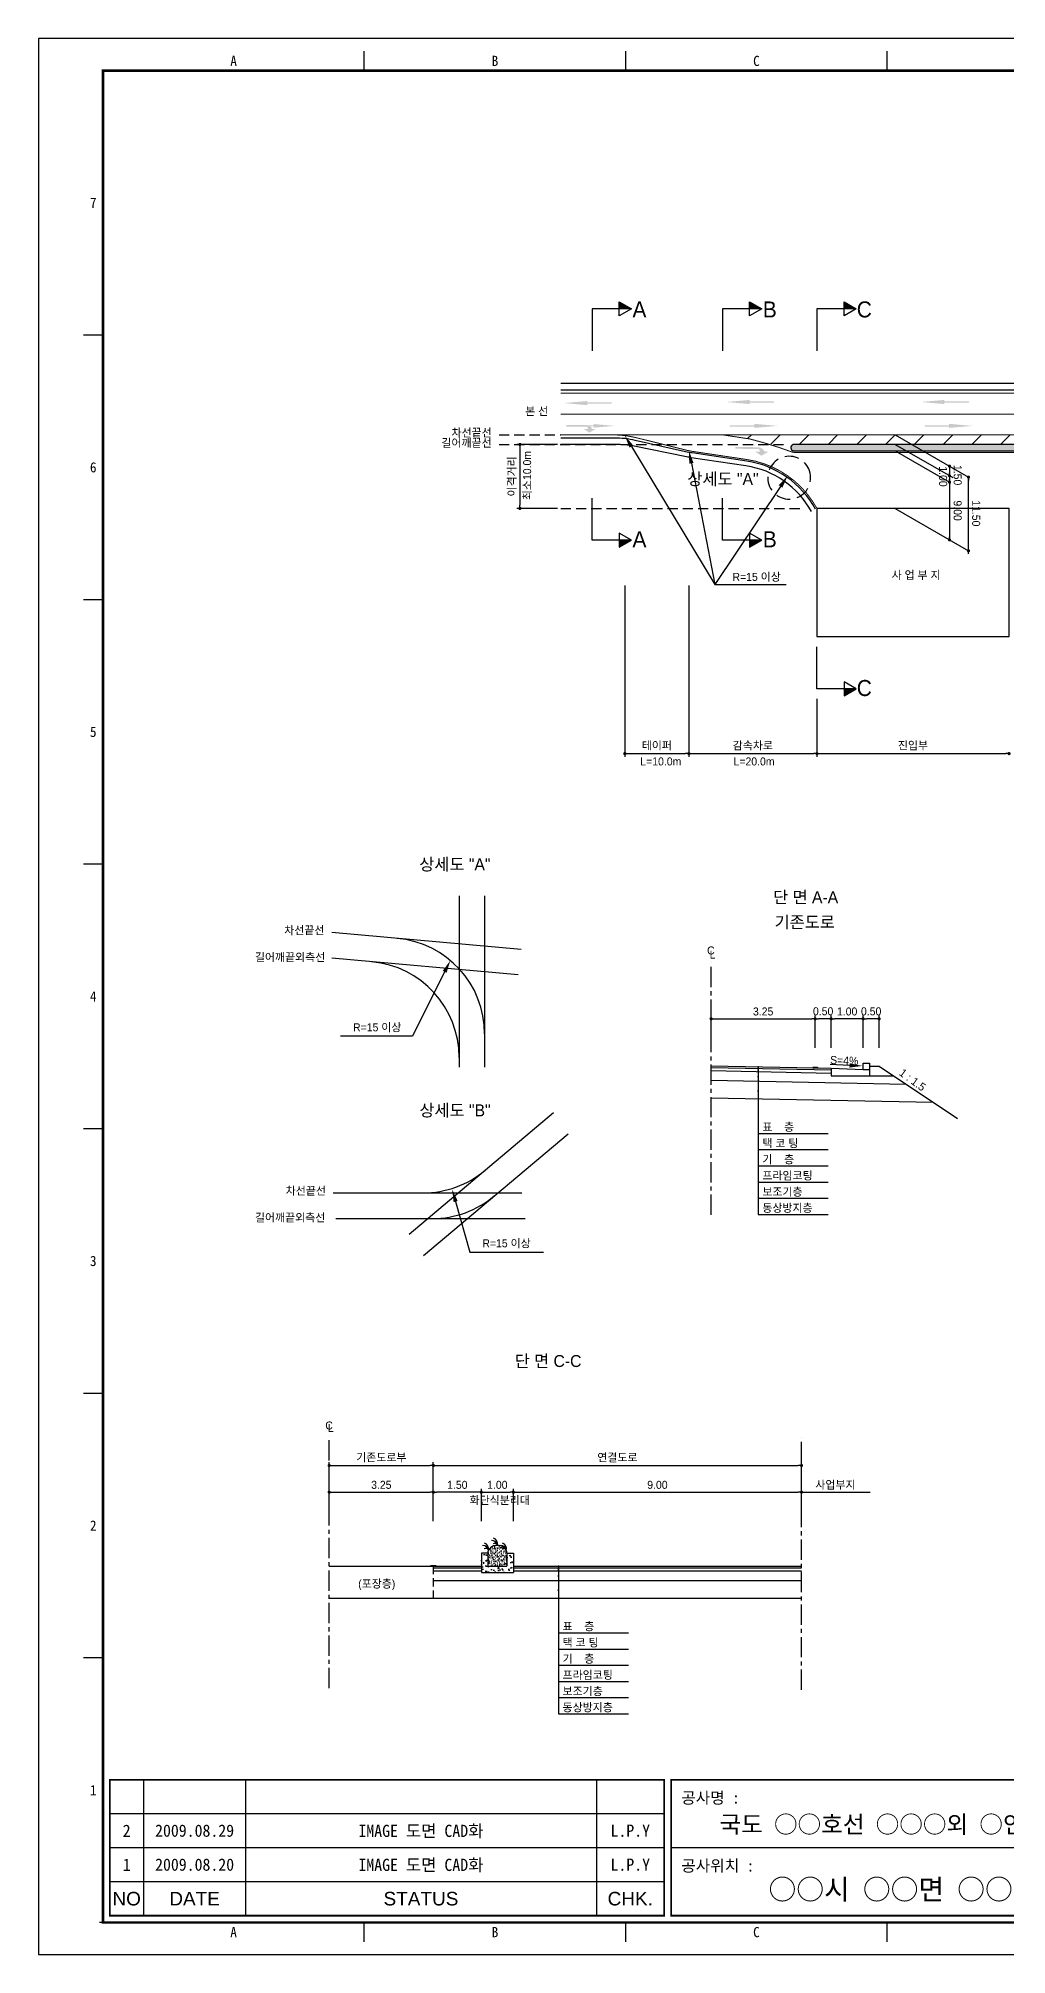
# Model space of a CAD drawing. Header units: millimetres. Extents: x 443 to 866, y -5 to 294.
# Drawn here: x 442.7 to 594, y -5.5 to 293.9 of the extents above; entities that cross this region are included whole.
import ezdxf
from ezdxf.enums import TextEntityAlignment as Align

# ---------------------------------------------------------------- set-up
doc = ezdxf.new("R2010")
doc.units = ezdxf.units.MM
doc.linetypes.add('CENTER', pattern=[50.8, 31.75, -6.35, 6.35, -6.35])
doc.linetypes.add('HIDDEN', pattern=[9.525, 6.35, -3.175])
for name, color, linetype in [('CC-GSTR-0004', 4, 'Continuous'), ('CM-LANE-0030', 30, 'Continuous'), ('CZ-DIMT-0002', 7, 'Continuous'), ('CZ-EXST-0002', 1, 'Continuous'), ('CZ-LIN1-0007', 7, 'Continuous'), ('CZ-LIN2-0003', 3, 'Continuous'), ('CZ-LINE-0001', 7, 'Continuous'), ('CZ-TEXT-BOX0', 7, 'Continuous'), ('TITLE', 7, 'Continuous')]:
    doc.layers.add(name, color=color, linetype=linetype)
doc.styles.add('견고딕', font='arial.ttf')
doc.styles.add('돋움', font='')
doc.styles.add('돋음체', font='')
doc.styles.get('돋움').set_extended_font_data('Dotum')
doc.styles.get('돋음체').set_extended_font_data('DotumChe')

# ---------------------------------------------------------------- blocks, each defined once
blk = doc.blocks.new('_Dot')
at = {"color": 0, "linetype": 'ByBlock', "lineweight": -2}
blk.add_line((-0.5, 0), (-1, 0), dxfattribs=at)
at = {"color": 0, "linetype": 'ByBlock', "const_width": 0.5}
blk.add_lwpolyline([(-0.25, 0, 1), (0.25, 0, 1)], format="xyb", close=True, dxfattribs=at)

msp = doc.modelspace()

# ---------------------------------------------------------------- hatches: boundary and pattern name
at = {"layer": 'CM-LANE-0030'}
h = msp.add_hatch(dxfattribs=at)
h.set_pattern_fill('ANSI31', color=256, style=0)
h.set_pattern_definition([(45, (-565.516, 1.4122), (-2.245064, 2.245064), [])])
h.paths.add_polyline_path([(549.58, 231.98), (553.88, 231.33, -0.082795), (559.59, 229.48), (560.62, 229.48, 0.001767), (560.51, 229.55, -0.768255), (560.76, 230.48), (708.89, 230.48, -0.801424), (709.1, 229.53, 0.001479), (709, 229.48), (710.24, 229.48, -0.078793), (715.81, 230.76), (733.39, 231.98)])
at = {"layer": 'CZ-EXST-0002'}
h = msp.add_hatch(dxfattribs=at)
h.set_pattern_fill('AR-CONC', color=256, scale=0.01, style=0)
h.set_pattern_definition([(50, (-596.1941, 3538.0942), (1.8218467, -0.15939086), [0.1905, -2.0955]), (355, (-596.194, 3538.0942), (-0.3524283, 1.9105664), [0.1524, -1.6764]), (100.451, (-596.0423, 3538.0809), (1.469425, 1.7511669), [0.1619, -1.7809]), (46.1842, (-596.194, 3538.6022), (2.7107904, -0.4204233), [0.28575, -3.14325]), (96.6356, (-595.9682, 3538.5672), (2.3740423, 2.4742556), [0.24285, -2.67135]), (351.184, (-596.194, 3538.6022), (2.374046, 2.4742512), [0.2286, -2.5146]), (21, (-595.9401, 3538.4752), (1.5161488, -1.0226552), [0.1905, -2.0955]), (326, (-595.94, 3538.4752), (0.6180203, 1.8418797), [0.1524, -1.6764]), (71.4514, (-595.8137, 3538.39), (2.1341649, 0.8192286), [0.1619, -1.7809]), (37.5, (-596.1941, 3538.0942), (0.03088603, 0.84555039), [0, -1.65608, 0, -1.7018, 0, -1.68275]), (7.5, (-596.1941, 3538.0942), (0.66819663, 1.00180575), [0, -0.97028, 0, -1.61798, 0, -0.64135]), (327.5, (-596.7605, 3538.0942), (1.35590595, -0.05728744), [0, -0.635, 0, -1.9812, 0, -2.6289]), (317.5, (-597.0145, 3538.0942), (1.4812918, 0.2542649), [0, -0.8255, 0, -1.31572, 0, -1.8669])])
h.paths.add_polyline_path([(516.92, 54.25), (516.92, 57.25), (515.92, 57.25), (515.92, 55.25), (512.92, 55.25), (512.92, 57.25), (511.92, 57.25), (511.92, 54.25)])
h = msp.add_hatch(dxfattribs=at)
h.set_pattern_fill('AR-SAND', color=256, scale=0.01, style=0)
h.set_pattern_definition([(37.5, (-596.1941, 3538.0942), (-0.016000313, 0.489413237), [0, -0.38608, 0, -0.4318, 0, -0.41275]), (7.5, (-596.1941, 3538.0942), (0.44952328, 0.7168251), [0, -0.20828, 0, -0.34798, 0, -0.13335]), (327.5, (-596.5065, 3538.0942), (0.79099237, 0.001437185), [0, -0.127, 0, -0.4572, 0, -0.5969]), (317.5, (-596.5065, 3538.0942), (0.76355645, 0.22292932), [0, -0.0635, 0, -0.29972, 0, -0.3429])])
edge = h.paths.add_edge_path()
edge.add_ellipse((514.42, 57.25), major_axis=(-1.5, 0), ratio=0.829212, start_angle=180, end_angle=360)
edge.add_line((512.92, 57.25), (512.92, 55.25))
edge.add_line((512.92, 55.25), (515.92, 55.25))
edge.add_line((515.92, 55.25), (515.92, 57.25))
at = {"layer": 'CZ-LIN1-0007'}
for points in [[(528.46, 237.26), (528.46, 237.05), (532.28, 237.05), (532.28, 236.83), (528.46, 236.83), (528.46, 236.62), (524.81, 236.94)], [(553.81, 237.43), (553.81, 237.22), (557.63, 237.22), (557.63, 237), (553.81, 237), (553.81, 236.79), (550.16, 237.11)], [(584.23, 237.43), (584.23, 237.22), (588.06, 237.22), (588.06, 237), (584.23, 237), (584.23, 236.79), (580.58, 237.11)], [(528.34, 233.5, -0.267976), (529.25, 232.9), (529.8, 232.9), (528.77, 232.32), (527.94, 232.89), (528.55, 232.89, 0.504994), (528.27, 233.26), (525.22, 233.28), (525.22, 233.52)], [(529.47, 233.67), (529.47, 233.48), (526.04, 233.48), (526.04, 233.29), (529.47, 233.29), (529.47, 233.1), (532.74, 233.38)], [(554.54, 233.7), (554.54, 233.49), (550.72, 233.49), (550.72, 233.27), (554.54, 233.27), (554.54, 233.06), (558.19, 233.38)], [(584.97, 233.7), (584.97, 233.49), (581.14, 233.49), (581.14, 233.27), (584.97, 233.27), (584.97, 233.06), (588.62, 233.38)], [(555.15, 230.05, -0.267976), (556.18, 229.36), (556.81, 229.36), (555.64, 228.71), (554.69, 229.35), (555.39, 229.36, 0.504994), (555.08, 229.78), (551.61, 229.8), (551.61, 230.07)], [(564.43, 133.07), (564.43, 133.19), (563.68, 133.21), (563.68, 133.08)], [(504.8, 55.25), (504.8, 55.37), (504.05, 55.37), (504.05, 55.25)]]:
    msp.add_hatch(color=256, dxfattribs=at).paths.add_polyline_path(points)
at = {"layer": 'CZ-LIN2-0003'}
h = msp.add_hatch(dxfattribs=at)
h.set_pattern_fill('CROSS', color=256, scale=0.075, style=0)
h.set_pattern_definition([(0, (-565.5159, 1.4122), (0.47625, 0.47625), [0.238125, -0.714375]), (90, (-565.39683, 1.2931), (-0.47625, 0.47625), [0.238125, -0.714375])])
h.paths.add_polyline_path([(560.76, 230.48, 0.768255), (560.51, 229.55, -0.001767), (560.62, 229.48), (709, 229.48, -0.001479), (709.1, 229.53, 0.801424), (708.89, 230.48)])
at = {"layer": 'CZ-LINE-0001'}
for points in [[(533.46, 252.75), (533.46, 251.65), (535.36, 251.65)], [(553.82, 252.75), (553.82, 251.65), (555.72, 251.65)], [(568.57, 252.75), (568.57, 251.65), (570.48, 251.65)], [(535.36, 215.53), (533.46, 215.53), (533.46, 214.43)], [(555.72, 215.53), (553.82, 215.53), (553.82, 214.43)], [(570.48, 192.3), (568.57, 192.3), (568.57, 191.2)]]:
    msp.add_hatch(color=256, dxfattribs=at).paths.add_polyline_path(points)

# ---------------------------------------------------------------- linework, layer by layer
at = {"color": 0, "linetype": 'ByBlock', "lineweight": -2}
for p, q in [((585.04, 226.82), (585.04, 226.57)), ((585.04, 225.82), (585.04, 226.07)), ((585.04, 225.32), (585.04, 225.07)), ((585.04, 224.82), (585.04, 225.07)), ((588, 225.12), (588, 224.87)), ((585.04, 215.82), (585.04, 216.07)), ((588, 214.12), (588, 214.37)), ((562.17, 66.8), (562.42, 66.8))]:
    msp.add_line(p, q, dxfattribs=at)
at = {"color": 0, "linetype": 'ByBlock', "const_width": 0.25}
for points in [[(585.04, 226.95, 1), (585.04, 227.2, 1)], [(585.04, 225.45, 1), (585.04, 225.7, 1)], [(585.04, 225.7, 1), (585.04, 225.45, 1)], [(585.04, 224.7, 1), (585.04, 224.45, 1)], [(588, 225.24, 1), (588, 225.49, 1)], [(585.04, 215.7, 1), (585.04, 215.45, 1)], [(588, 213.99, 1), (588, 213.74, 1)], [(562.05, 66.8, 1), (561.8, 66.8, 1)]]:
    msp.add_lwpolyline(points, format="xyb", close=True, dxfattribs=at)
at = {"layer": 'CC-GSTR-0004'}
for p, q in [((566.55, 133.03), (571.55, 132.83)), ((566.55, 133.03), (566.55, 131.83)), ((566.55, 131.83), (572.55, 131.83)), ((571.55, 133.83), (572.55, 133.83)), ((571.55, 132.83), (571.55, 133.83)), ((571.55, 132.83), (572.55, 132.83)), ((572.55, 133.83), (572.55, 131.83))]:
    msp.add_line(p, q, dxfattribs=at)
for points in [[(774.33, 239.98), (524.33, 239.98)], [(774.33, 238.98), (524.33, 238.98)]]:
    msp.add_lwpolyline(points, dxfattribs=at)
for points in [[(564.12, 220.36, 0.234605), (553.36, 227.87), (544.87, 229.15), (544.87, 229.15, -0.018175), (543.8, 229.35), (543.8, 229.35), (535.96, 231.11), (535.96, 231.11, 0.055452), (532.67, 231.48), (532.67, 231.48), (524.33, 231.48)], [(563.46, 220, 0.234605), (553.25, 227.13), (544.7, 228.41, -0.012396), (543.97, 228.54), (535.8, 230.19, 0.049659), (532.84, 230.48), (524.33, 230.48)]]:
    msp.add_lwpolyline(points, format="xyb", dxfattribs=at)
at = {"layer": 'CM-LANE-0030', "const_width": 0.15}
msp.add_lwpolyline([(774.33, 235.23), (524.33, 235.23)], dxfattribs=at)
msp.add_lwpolyline([(553.88, 231.33), (549.58, 231.98), (733.39, 231.98), (715.81, 230.76, 0.026159), (709, 229.23), (560.62, 229.23, 0.027105)], format="xyb", close=True, dxfattribs=at)
at = {"layer": 'CZ-EXST-0002'}
for p, q in [((508.45, 159.97), (508.45, 133.19)), ((512.44, 159.97), (512.44, 133.19)), ((518.15, 151.6), (488.56, 154.23)), ((517.66, 147.63), (488.56, 150.22)), ((500.66, 107.12), (523.21, 126.11)), ((502.87, 103.76), (525.47, 122.78)), ((488.79, 113.55), (518.26, 113.55)), ((489.2, 109.55), (518.74, 109.55)), ((488.17, 55.25), (504.42, 55.25)), ((488.17, 50.25), (504.42, 50.25))]:
    msp.add_line(p, q, dxfattribs=at)
at = {"layer": 'CZ-LIN1-0007'}
for p, q in [((563.68, 133.21), (564.43, 133.19)), ((563.68, 133.08), (564.43, 133.07)), ((564.43, 133.19), (564.43, 133.07)), ((504.05, 55.37), (504.8, 55.37)), ((504.05, 55.25), (504.05, 55.37)), ((504.8, 55.25), (504.05, 55.25)), ((504.8, 55.37), (504.8, 55.25))]:
    msp.add_line(p, q, dxfattribs=at)
at = {"layer": 'CZ-LIN1-0007', "const_width": 0.15}
msp.add_lwpolyline([(774.33, 238.48), (524.33, 238.48)], dxfattribs=at)
msp.add_lwpolyline([(564.33, 220.48, 0.234605), (553.4, 228.12), (545.05, 229.37), (545.05, 229.37, -0.024027), (543.64, 229.66), (543.64, 229.66), (536.13, 231.53), (536.13, 231.53, 0.061321), (532.49, 231.98), (532.49, 231.98), (524.33, 231.98)], format="xyb", dxfattribs=at)
at = {"layer": 'CZ-LIN1-0007', "linetype": 'HIDDEN', "const_width": 0.15}
msp.add_lwpolyline([(532.49, 231.98), (549.58, 231.98)], dxfattribs=at)
at = {"layer": 'CZ-LIN2-0003'}
for p, q in [((547.8, 133.4), (566.55, 133.03)), ((547.8, 133.15), (566.55, 132.78)), ((547.8, 132.65), (566.55, 132.28)), ((572.55, 133.33), (574.05, 133.33)), ((572.55, 131.83), (576.3, 131.83)), ((574.05, 133.33), (586.26, 125.19)), ((547.8, 131.15), (578.23, 130.54)), ((547.8, 128.4), (582.48, 127.71)), ((511.92, 57.25), (511.92, 54.25)), ((512.92, 57.25), (511.92, 57.25)), ((512.92, 57.25), (512.92, 55.25)), ((515.92, 57.25), (516.92, 57.25)), ((515.92, 57.25), (515.92, 55.25)), ((516.92, 57.25), (516.92, 54.25)), ((504.42, 55.25), (511.92, 55.25)), ((504.42, 55), (511.92, 55)), ((504.42, 54.5), (511.92, 54.5)), ((511.92, 54.25), (516.92, 54.25)), ((512.92, 55.25), (515.92, 55.25)), ((516.92, 55.25), (561.92, 55.25)), ((516.92, 55), (561.92, 55)), ((516.92, 54.5), (561.92, 54.5)), ((504.42, 53), (561.92, 53)), ((504.42, 50.25), (561.92, 50.25))]:
    msp.add_line(p, q, dxfattribs=at)
msp.add_lwpolyline([(560.51, 229.55, -0.001767), (560.62, 229.48), (709, 229.48, -0.001479), (709.1, 229.53, 0.801424), (708.89, 230.48), (560.76, 230.48, 0.768255)], format="xyb", close=True, dxfattribs=at)
msp.add_lwpolyline([(594.33, 220.48), (564.33, 220.48), (564.33, 200.48), (594.33, 200.48)], close=True, dxfattribs=at)
for centre, radius, start, end in [((497.44, 138.38), 15, 0, 84.9204), ((493.45, 134.72), 15, 0, 84.9204), ((502.82, 128.55), 15, 270, 310.097), ((504.28, 124.55), 15, 270, 310.097), ((512.16, 57.59), 0.88, 7.8639, 92.7752), ((512.62, 57.56), 0.44, 19.771, 124.0366), ((512.05, 57.93), 1, 347.1802, 67.3267), ((513.55, 58.37), 0.88, 7.8639, 92.7752), ((514.01, 58.34), 0.44, 19.771, 124.0366), ((513.45, 58.71), 1, 347.1802, 67.3267), ((514.95, 57.59), 0.88, 7.8639, 92.7752), ((515.4, 57.56), 0.44, 19.771, 124.0366), ((514.84, 57.93), 1, 347.1802, 67.3267)]:
    msp.add_arc(centre, radius, start, end, dxfattribs=at)
msp.add_ellipse((514.42, 57.25), major_axis=(-1.5, 0), ratio=0.829212, start_param=3.141593, end_param=6.283185, dxfattribs=at)
at = {"layer": 'CZ-LINE-0001'}
for p, q in [((535.36, 251.65), (529.22, 251.65)), ((529.22, 251.65), (529.22, 245.11)), ((533.46, 250.55), (533.46, 252.75)), ((533.46, 252.75), (535.36, 251.65)), ((535.36, 251.65), (533.46, 250.55)), ((555.72, 251.65), (549.58, 251.65)), ((549.58, 251.65), (549.58, 245.11)), ((553.82, 250.55), (553.82, 252.75)), ((553.82, 252.75), (555.72, 251.65)), ((555.72, 251.65), (553.82, 250.55)), ((570.48, 251.65), (564.33, 251.65)), ((564.33, 251.65), (564.33, 245.11)), ((568.57, 250.55), (568.57, 252.75)), ((568.57, 252.75), (570.48, 251.65)), ((570.48, 251.65), (568.57, 250.55)), ((576.55, 231.98), (588, 225.37)), ((523.83, 230.48), (517.45, 230.48)), ((517.95, 229.98), (517.95, 220.98)), ((576.55, 230.48), (585.54, 225.29)), ((576.55, 230.48), (585.54, 225.29)), ((576.55, 229.48), (585.04, 224.57)), ((585.04, 226.57), (585.04, 215.57)), ((588, 213.38), (588, 225.37)), ((529.22, 215.53), (529.22, 222.07)), ((549.58, 215.53), (549.58, 222.07)), ((523.83, 220.48), (517.45, 220.48)), ((576.55, 220.48), (588, 213.87)), ((535.36, 215.53), (533.46, 216.63)), ((533.46, 216.63), (533.46, 214.43)), ((555.72, 215.53), (553.82, 216.63)), ((553.82, 216.63), (553.82, 214.43)), ((535.36, 215.53), (529.22, 215.53)), ((533.46, 214.43), (535.36, 215.53)), ((555.72, 215.53), (549.58, 215.53)), ((553.82, 214.43), (555.72, 215.53)), ((534.33, 208.46), (534.33, 181.68)), ((544.33, 208.46), (544.33, 181.68)), ((544.33, 208.46), (544.33, 181.68)), ((548.41, 208.58), (559.54, 208.58)), ((564.33, 192.3), (564.33, 198.84)), ((570.48, 192.3), (564.33, 192.3)), ((570.48, 192.3), (568.57, 193.39)), ((568.57, 193.39), (568.57, 191.2)), ((568.57, 191.2), (570.48, 192.3)), ((564.33, 190.73), (564.33, 181.68)), ((564.33, 190.73), (564.33, 181.68)), ((534.83, 182.18), (543.83, 182.18)), ((544.83, 182.18), (563.83, 182.18)), ((564.83, 182.18), (593.83, 182.18)), ((547.8, 136.2), (547.8, 141.25)), ((548.3, 140.75), (563.55, 140.75)), ((564.05, 136.2), (564.05, 141.25)), ((564.05, 136.2), (564.05, 141.25)), ((566.05, 140.75), (564.55, 140.75)), ((566.55, 136.2), (566.55, 141.25)), ((566.55, 136.2), (566.55, 141.25)), ((571.05, 140.75), (567.05, 140.75)), ((571.55, 136.2), (571.55, 141.25)), ((571.55, 138.64), (571.55, 141.25)), ((573.55, 140.75), (572.05, 140.75)), ((574.05, 136.2), (574.05, 141.25)), ((555.16, 133.26), (555.16, 110.18)), ((555.16, 122.84), (566.09, 122.84)), ((555.16, 120.31), (566.09, 120.31)), ((555.16, 117.77), (566.09, 117.77)), ((555.16, 115.24), (566.09, 115.24)), ((555.16, 112.71), (566.09, 112.71)), ((555.16, 110.18), (566.09, 110.18)), ((488.17, 67.3), (488.17, 71.47)), ((488.67, 70.97), (503.92, 70.97)), ((504.42, 67.3), (504.42, 71.47)), ((504.42, 67.3), (504.42, 71.47)), ((504.92, 70.97), (561.42, 70.97)), ((561.92, 67.3), (561.92, 71.47)), ((488.17, 62.25), (488.17, 67.3)), ((488.67, 66.8), (503.92, 66.8)), ((504.42, 62.25), (504.42, 67.3)), ((504.42, 62.25), (504.42, 67.3)), ((511.42, 66.8), (504.92, 66.8)), ((511.92, 62.25), (511.92, 67.3)), ((511.92, 62.25), (511.92, 67.3)), ((512.42, 66.8), (516.42, 66.8)), ((516.92, 62.25), (516.92, 67.3)), ((516.92, 62.25), (516.92, 67.3)), ((517.42, 66.8), (561.42, 66.8)), ((561.92, 62.25), (561.92, 67.3)), ((561.92, 62.25), (561.92, 67.3)), ((562.42, 66.8), (572.64, 66.8)), ((523.96, 55.25), (523.96, 32.17)), ((523.96, 44.82), (534.89, 44.82)), ((523.96, 42.29), (534.89, 42.29)), ((523.96, 39.76), (534.89, 39.76)), ((523.96, 37.23), (534.89, 37.23)), ((523.96, 34.7), (534.89, 34.7)), ((523.96, 32.17), (534.89, 32.17))]:
    msp.add_line(p, q, dxfattribs=at)
at = {"layer": 'CZ-LINE-0001', "linetype": 'HIDDEN', "ltscale": 0.25}
for p, q in [((514.68, 231.98), (524.33, 231.98)), ((514.68, 230.48), (559.82, 230.48)), ((524.33, 220.48), (562.18, 220.48))]:
    msp.add_line(p, q, dxfattribs=at)
at = {"layer": 'CZ-LINE-0001', "linetype": 'HIDDEN', "ltscale": 0.35}
msp.add_line((563.33, 225.67), (563.33, 225.67), dxfattribs=at)
at = {"layer": 'CZ-LINE-0001', "linetype": 'CENTER', "ltscale": 0.1}
for p, q in [((547.8, 110.12), (547.8, 149.5)), ((488.17, 36.17), (488.17, 75.56)), ((561.92, 35.92), (561.92, 75.31))]:
    msp.add_line(p, q, dxfattribs=at)
at = {"layer": 'CZ-LINE-0001', "linetype": 'HIDDEN', "ltscale": 0.2}
msp.add_line((504.42, 55.25), (504.42, 50.25), dxfattribs=at)
at = {"layer": 'CZ-LINE-0001'}
for points in [[(535.36, 230.16), (548.41, 208.58)], [(544.72, 227.53), (548.41, 208.58)], [(558.65, 223.92), (548.41, 208.58)], [(506.19, 148.08), (501.18, 138.06), (489.95, 138.06)], [(569.43, 133.47), (566.42, 133.59)], [(507.91, 112.2), (510.14, 104.32), (521.63, 104.32)]]:
    msp.add_lwpolyline(points, dxfattribs=at)
at = {"layer": 'CZ-LINE-0001', "linetype": 'HIDDEN', "ltscale": 0.35}
msp.add_arc((560, 225.28), 3.35, 6.7667, 6.749, dxfattribs=at)
at = {"layer": 'CZ-LINE-0001', "linetype": 'ByBlock'}
for centre, start, end in [((555.16, 133.2), 0, 180), ((555.16, 133.2), 0, 180), ((555.16, 133.2), 180, 0), ((555.16, 133.2), 180, 0), ((555.16, 133), 0, 180), ((555.16, 133), 0, 180), ((555.16, 133), 180, 0), ((555.16, 133), 180, 0), ((555.16, 132.76), 0, 180), ((555.16, 132.76), 0, 180), ((555.16, 132.76), 180, 0), ((555.16, 132.76), 180, 0), ((555.15, 132.51), 0, 180), ((555.15, 132.51), 0, 180), ((555.15, 132.51), 180, 0), ((555.15, 132.51), 180, 0), ((555.15, 131.72), 0, 180), ((555.15, 131.72), 0, 180), ((555.15, 131.72), 180, 0), ((555.15, 131.72), 180, 0), ((555.15, 129.48), 0, 180), ((555.15, 129.48), 0, 180), ((555.15, 129.48), 180, 0), ((555.15, 129.48), 180, 0), ((523.96, 55.19), 0, 180), ((523.96, 55.19), 0, 180), ((523.96, 55.19), 180, 0), ((523.96, 55.19), 180, 0), ((523.96, 54.99), 0, 180), ((523.96, 54.99), 0, 180), ((523.96, 54.99), 180, 0), ((523.96, 54.99), 180, 0), ((523.96, 54.75), 0, 180), ((523.96, 54.75), 0, 180), ((523.96, 54.75), 180, 0), ((523.96, 54.75), 180, 0), ((523.95, 54.5), 0, 180), ((523.95, 54.5), 0, 180), ((523.95, 54.5), 180, 0), ((523.95, 54.5), 180, 0), ((523.95, 53.7), 0, 180), ((523.95, 53.7), 0, 180), ((523.95, 53.7), 180, 0), ((523.95, 53.7), 180, 0), ((523.95, 51.47), 0, 180), ((523.95, 51.47), 0, 180), ((523.95, 51.47), 180, 0), ((523.95, 51.47), 180, 0)]:
    msp.add_arc(centre, 0.0625, start, end, dxfattribs=at)
at = {"layer": 'CZ-LINE-0001'}
for points in [[(535.07, 229.98), (534.32, 231.87), (535.64, 230.33)], [(544.39, 227.47), (544.34, 229.5), (545.05, 227.6)], [(558.37, 224.11), (559.76, 225.58), (558.93, 223.73)], [(505.89, 148.23), (507.08, 149.87), (506.49, 147.93)], [(569.44, 133.8), (571.42, 133.39), (569.41, 133.13)], [(507.59, 112.11), (507.36, 114.13), (508.23, 112.29)]]:
    msp.add_solid(points, dxfattribs=at)
at = {"layer": 'TITLE', "color": 7, "linetype": 'Continuous'}
for p, q in [((493.64, 288.88), (493.64, 291.91)), ((534.47, 288.88), (534.47, 291.91)), ((575.29, 288.88), (575.29, 291.91)), ((452.82, 247.56), (449.79, 247.56)), ((452.82, 206.23), (449.79, 206.23)), ((452.82, 164.9), (449.79, 164.9)), ((452.82, 123.57), (449.79, 123.57)), ((452.82, 82.24), (449.79, 82.24)), ((452.82, 40.91), (449.79, 40.91)), ((493.64, -3.44), (493.64, -0.42)), ((534.47, -3.44), (534.47, -0.42)), ((575.29, -3.44), (575.29, -0.42))]:
    msp.add_line(p, q, dxfattribs=at)
at = {"layer": 'TITLE', "ltscale": 150}
for p, q in [((459.18, 21.86), (459.18, 0.64)), ((475.1, 21.86), (475.1, 0.64)), ((529.88, 21.86), (529.88, 0.64)), ((540.49, 16.56), (453.88, 16.56)), ((540.49, 11.25), (453.88, 11.25)), ((628.16, 11.25), (541.55, 11.25)), ((540.49, 5.95), (453.88, 5.95))]:
    msp.add_line(p, q, dxfattribs=at)
at = {"layer": 'TITLE'}
msp.add_line((861.17, -0.42), (452.31, -0.42), dxfattribs=at)
msp.add_lwpolyline([(442.74, -5.45), (866.1, -5.45), (866.1, 293.92), (442.74, 293.92)], close=True, dxfattribs=at)
at = {"layer": 'TITLE', "linetype": 'Continuous', "const_width": 0.403}
msp.add_lwpolyline([(452.82, -0.42), (452.82, 288.88), (861.06, 288.88), (861.06, -0.42)], close=True, dxfattribs=at)
at = {"layer": 'TITLE', "ltscale": 150, "const_width": 0.265}
for points in [[(453.88, 21.86), (540.49, 21.86), (540.49, 0.64), (453.88, 0.64)], [(541.55, 21.86), (628.16, 21.86), (628.16, 0.64), (541.55, 0.64)]]:
    msp.add_lwpolyline(points, close=True, dxfattribs=at)

# ---------------------------------------------------------------- block references
at = {"layer": 'CZ-LINE-0001', "xscale": 0.5, "yscale": 0.5, "zscale": 0.5}
for p, rotation in [((517.95, 230.48), 90), ((517.95, 220.48), 270), ((534.33, 182.18), 180), ((544.33, 182.18), 180), ((564.33, 182.18), 180), ((547.8, 140.75), 180), ((564.05, 140.75), 180), ((566.55, 140.75), 180), ((571.55, 140.75), 180), ((488.17, 70.97), 180), ((504.42, 70.97), 180), ((488.17, 66.8), 180), ((504.42, 66.8), 180), ((511.92, 66.8), 180), ((516.92, 66.8), 180)]:
    msp.add_blockref('_Dot', p, dxfattribs=dict(at, rotation=rotation))
for p in [(544.33, 182.18), (564.33, 182.18), (594.33, 182.18), (564.05, 140.75), (566.55, 140.75), (571.55, 140.75), (574.05, 140.75), (504.42, 70.97), (561.92, 70.97), (504.42, 66.8), (511.92, 66.8), (516.92, 66.8), (561.92, 66.8)]:
    msp.add_blockref('_Dot', p, dxfattribs=at)

# ---------------------------------------------------------------- texts
at = {"layer": 'CZ-DIMT-0002', "style": '돋움'}
for s, height, p in [('A', 2.5, (536.61, 251.57)), ('B', 2.5, (556.97, 251.57)), ('C', 2.5, (571.73, 251.57)), ('본 선', 1.25, (520.56, 235.67)), ('길어깨끝선', 1.25, (509.61, 230.72)), ('차선끝선', 1.25, (510.4, 232.32)), ('상세도 "A"', 1.875, (549.66, 225.08)), ('A', 2.5, (536.61, 215.66)), ('B', 2.5, (556.97, 215.66)), ('R=15 이상', 1.25, (554.91, 209.79)), ('사 업 부 지', 1.25, (579.82, 210.07)), ('C', 2.5, (571.73, 192.43)), ('L=10.0m', 1.25, (539.95, 180.96)), ('L=20.0m', 1.25, (554.51, 180.96)), ('차선끝선', 1.25, (484.28, 154.57)), ('길어깨끝외측선', 1.25, (482.05, 150.37)), ('C', 1.25, (547.76, 151.43)), ('L', 1.25, (548.03, 150.77)), ('R=15 이상', 1.25, (495.66, 139.42)), ('차선끝선', 1.25, (484.51, 113.88)), ('길어깨끝외측선', 1.25, (482.06, 109.7)), ('R=15 이상', 1.25, (515.85, 105.68)), ('C', 1.25, (488.14, 77.22)), ('L', 1.25, (488.4, 76.82))]:
    msp.add_text(s, height=height, dxfattribs=at).set_placement(p, align=Align.MIDDLE_CENTER)
msp.add_text('최소10.0m', height=1.25, rotation=90, dxfattribs=at).set_placement((519.7, 221.78))
for s, rotation, p in [('S=4%', 357.7094, (568.6, 134.25)), ('1 : 1.5', 323.8881, (579.26, 131.21))]:
    msp.add_text(s, height=1.25, rotation=rotation, dxfattribs=at).set_placement(p, align=Align.MIDDLE_CENTER)
for s, p in [('표    층', (555.81, 123.23)), ('택 코 팅', (555.81, 120.69)), ('프라임코팅', (555.81, 115.63)), ('기    층', (555.81, 118.16)), ('보조기층', (555.81, 113.1)), ('동상방지층', (555.81, 110.57)), ('화단식분리대', (510.08, 64.92)), ('사업부지', (564.08, 67.33)), ('(포장층)', (492.69, 51.87)), ('표    층', (524.61, 45.21)), ('택 코 팅', (524.61, 42.68)), ('프라임코팅', (524.61, 37.62)), ('기    층', (524.61, 40.15)), ('보조기층', (524.61, 35.09)), ('동상방지층', (524.61, 32.55))]:
    msp.add_text(s, height=1.25, dxfattribs=at).set_placement(p)
at = {"layer": 'CZ-DIMT-0002', "char_height": 1.25, "attachment_point": 5, "rotation": 270, "style": '돋움'}
for s, insert in [('1.00', (584.03, 225.47)), ('1.50', (586.3, 225.69)), ('9.00', (586.3, 220.14)), ('11.50', (589.19, 219.72))]:
    msp.add_mtext(s, dxfattribs=dict(at, insert=insert))
at = {"layer": 'CZ-LINE-0001', "insert": (516.76, 225.48), "char_height": 1.25, "attachment_point": 5, "rotation": 90, "style": '돋움'}
msp.add_mtext('\\A1;이격거리', dxfattribs=at)
at = {"layer": 'CZ-LINE-0001', "char_height": 1.25, "attachment_point": 5, "style": '돋움'}
for s, insert in [('\\A1;테이퍼', (539.33, 183.38)), ('\\A1;감속차로', (554.33, 183.38)), ('\\A1;진입부', (579.33, 183.38)), ('\\A1;3.25', (555.93, 141.89)), ('\\A1;0.50', (565.3, 141.92)), ('\\A1;1.00', (569.05, 141.89)), ('\\A1;0.50', (572.8, 141.91)), ('\\A1;기존도로부', (496.3, 72.17)), ('\\A1;연결도로', (533.17, 72.16)), ('\\A1;3.25', (496.3, 67.94)), ('\\A1;1.50', (508.17, 67.94)), ('\\A1;1.00', (514.42, 67.94)), ('\\A1;9.00', (539.42, 67.94))]:
    msp.add_mtext(s, dxfattribs=dict(at, insert=insert))
at = {"layer": 'CZ-TEXT-BOX0', "style": '돋움'}
for s, p in [('상세도 "A"', (507.79, 164.88)), ('단 면 A-A', (562.57, 159.75)), ('기존도로', (562.42, 155.85)), ('상세도 "B"', (507.81, 126.45)), ('단 면 C-C', (522.34, 87.29))]:
    msp.add_text(s, height=1.875, dxfattribs=at).set_placement(p, align=Align.MIDDLE_CENTER)
at = {"layer": 'TITLE', "color": 3, "linetype": 'Continuous', "style": '돋음체'}
for s, p in [('A', (473.23, 290.4)), ('B', (514.05, 290.4)), ('C', (554.88, 290.4)), ('7', (451.31, 268.23)), ('6', (451.31, 226.9)), ('5', (451.31, 185.57)), ('4', (451.31, 144.24)), ('3', (451.31, 102.91)), ('2', (451.31, 61.58)), ('1', (451.31, 20.25)), ('A', (473.23, -1.93)), ('B', (514.05, -1.93)), ('C', (554.88, -1.93))]:
    msp.add_text(s, height=1.59, dxfattribs=at).set_placement(p, align=Align.MIDDLE)
at = {"layer": 'TITLE', "style": '돋음체'}
for s, p in [('공사명 : ', (543.14, 18.15)), ('공사위치 :', (543.14, 7.54))]:
    msp.add_text(s, height=1.804, dxfattribs=at).set_placement(p)
for p in [(502.49, 13.91), (502.49, 8.6)]:
    msp.add_text('IMAGE 도면 CAD화', height=1.9099, dxfattribs=at).set_placement(p, align=Align.MIDDLE)
at = {"layer": 'TITLE', "color": 7, "linetype": 'Continuous', "style": '돋음체'}
for s, height, p in [('국도 ○○호선 ○○○외 ○인 도로점용시설공사', 2.7, (587.36, 14.94)), ('○○시 ○○면 ○○리○○-○번지', 3.1832, (589.38, 4.78))]:
    msp.add_text(s, height=height, dxfattribs=at).set_placement(p, align=Align.MIDDLE)
at = {"layer": 'TITLE', "color": 1, "linetype": 'Continuous', "style": '돋음체'}
msp.add_text('2', height=1.91, dxfattribs=at).set_placement((456.53, 13.91), align=Align.MIDDLE)
at = {"layer": 'TITLE', "linetype": 'Continuous'}
for s, height, style, p in [('2009.08.29', 1.91, '돋음체', (467.14, 13.91)), ('L.P.Y', 1.91, '돋음체', (535.18, 13.91)), ('1', 1.91, '돋음체', (456.53, 8.6)), ('2009.08.20', 1.91, '돋음체', (467.14, 8.6)), ('L.P.Y', 1.91, '돋음체', (535.18, 8.6)), ('NO', 2.122, '견고딕', (456.53, 3.3)), ('DATE', 2.122, '견고딕', (467.14, 3.3)), ('STATUS', 2.122, '견고딕', (502.49, 3.3)), ('CHK.', 2.122, '견고딕', (535.18, 3.3))]:
    msp.add_text(s, height=height, dxfattribs=dict(at, style=style)).set_placement(p, align=Align.MIDDLE)

doc.saveas('drawing.dxf')
